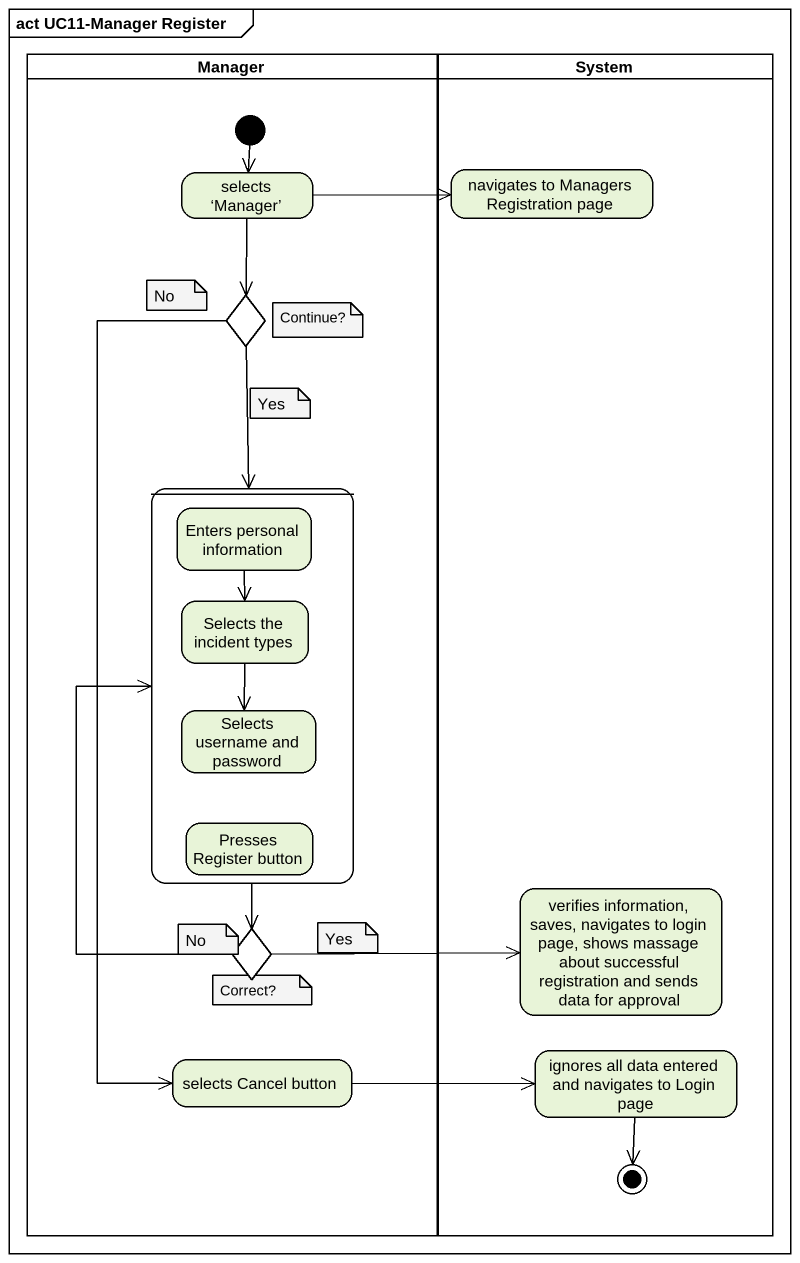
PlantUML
@startuml
mainframe act UC11-Manager Register
hide empty description
state Manager <<partition>> {
  state "selects ‘Manager’" as selects_Manager
  state choice1 <<choice>>
  state " " as state1 {
    state "Enters personal information" as Enters_personal_information
    state "Selects the incident types" as Selects_the_incident_types
    state "Selects username and password" as Selects_username_and
    state "Presses Register button" as Presses_Register_button
  }
  state choice2 <<choice>>
  state "selects Cancel button" as selects_Cancel_button
  [*] --> selects_Manager
}
state System <<partition>> {
  state "navigates to Managers Registration page" as navigates_to_Managers
  state "verifies information, saves, navigates to login page, shows massage about successful registration and sends data for approval" as verifies_information_saves
  state "ignores all data entered and navigates to Login page" as ignores_all_data_entered
  ignores_all_data_entered --> [*]
}
selects_Manager -right-> navigates_to_Managers
selects_Manager --> choice1
choice1 --> state1
choice1 --> selects_Cancel_button
state1 --> choice2
Enters_personal_information --> Selects_the_incident_types
Selects_the_incident_types --> Selects_username_and
choice2 -up-> state1
choice2 -right-> verifies_information_saves
selects_Cancel_button -right-> ignores_all_data_entered
note as N1
  No
end note
note as N2
  Continue?
end note
note as N3
  Yes
end note
note as N4
  No
end note
note as N5
  Yes
end note
note as N6
  Correct?
end note
@enduml
